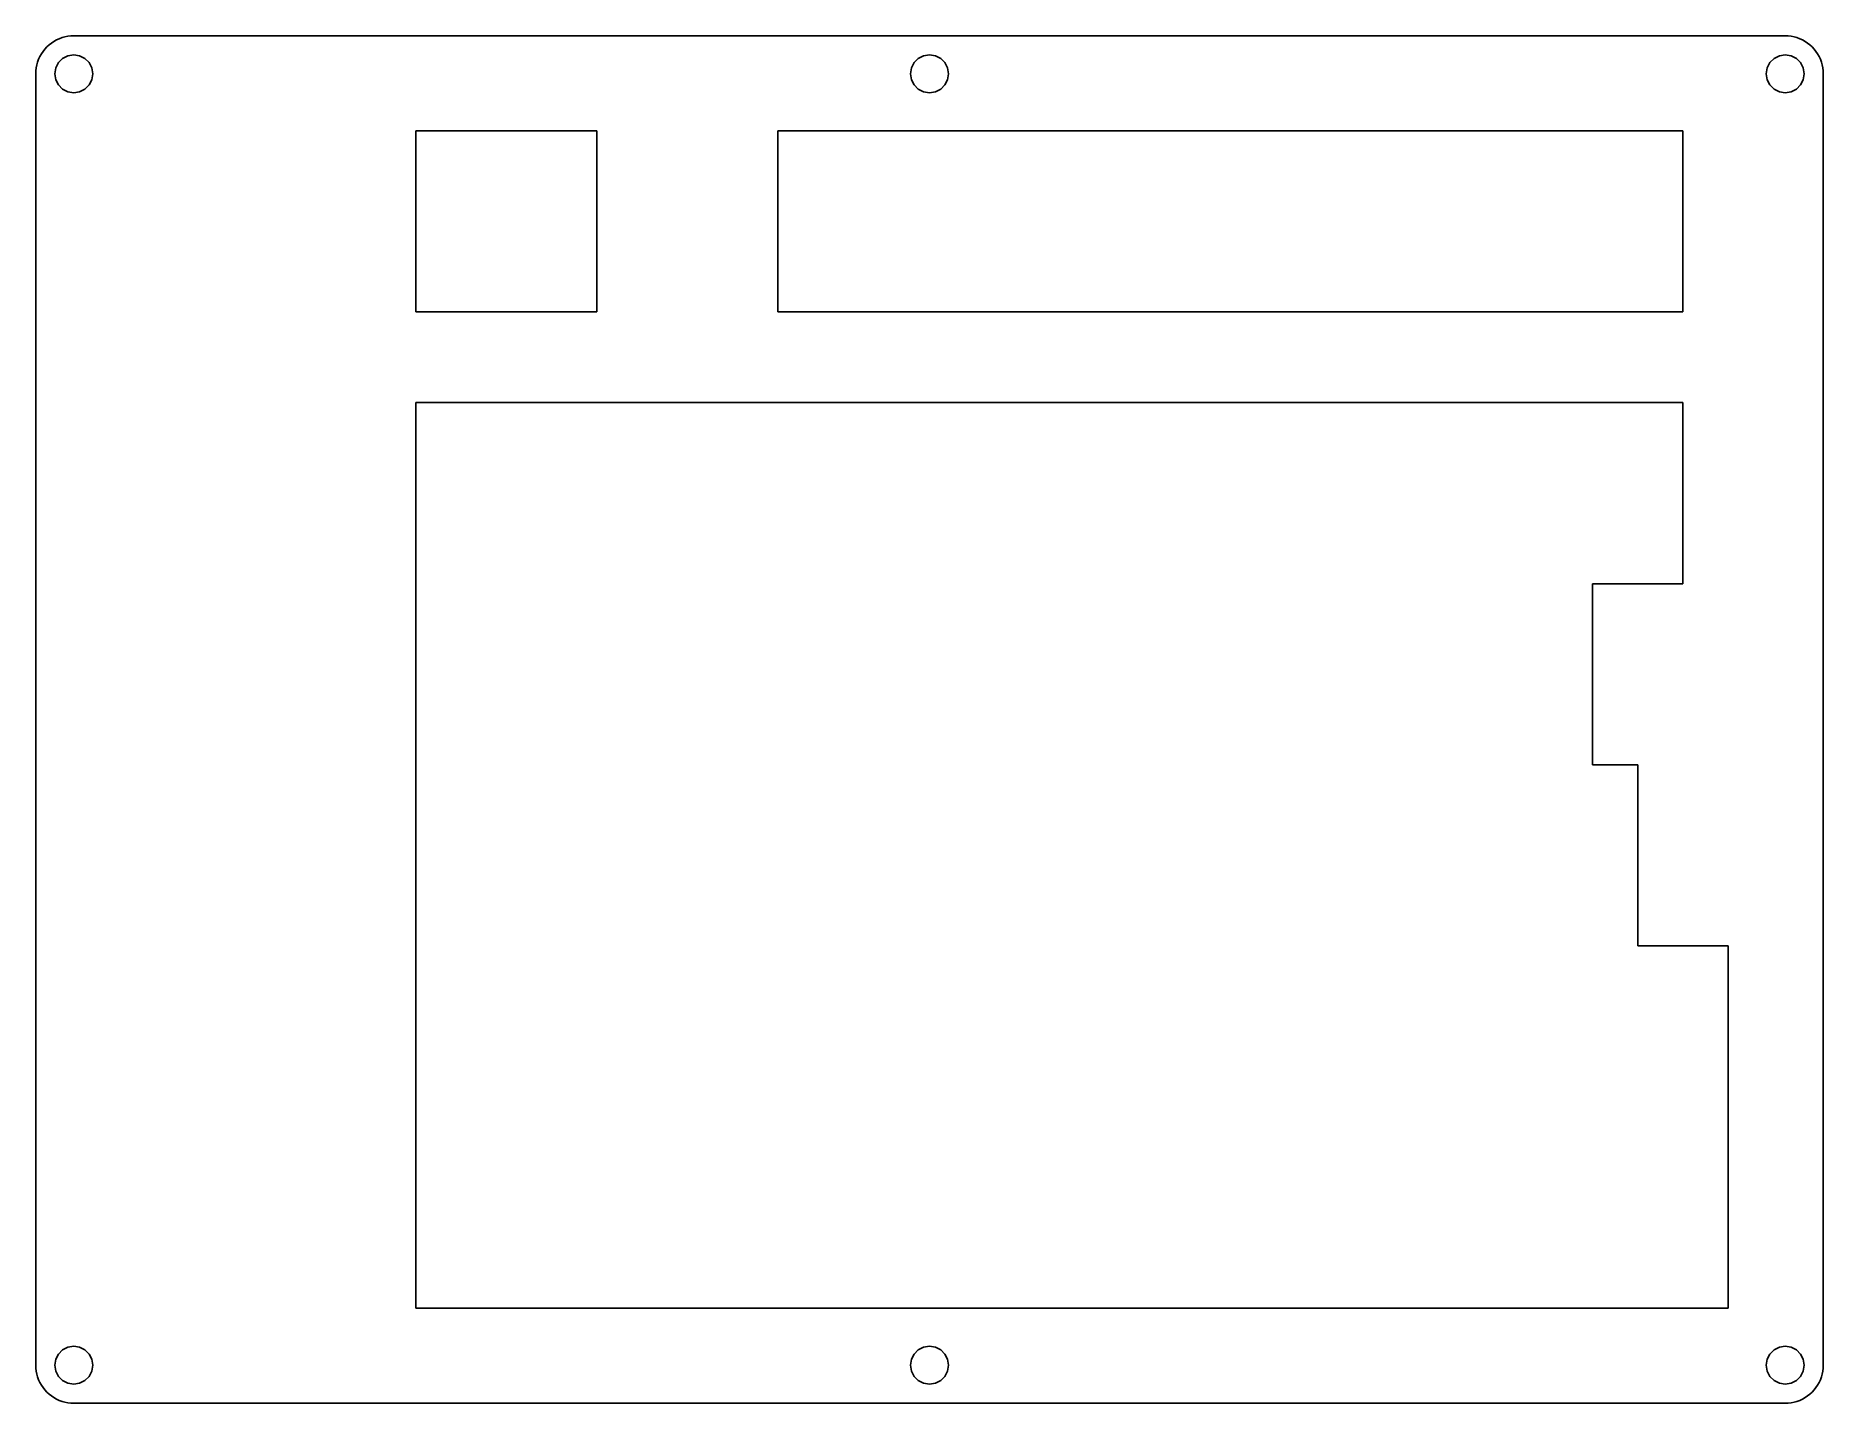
# Model space of a CAD drawing. Extents: x 0 to 188, y 0 to 144.
import ezdxf

# ---------------------------------------------------------------- set-up
doc = ezdxf.new("R2010")
doc.units = 0
doc.layers.get('0').update_dxf_attribs({"linetype": 'CONTINUOUS'})

msp = doc.modelspace()

# ---------------------------------------------------------------- linework, layer by layer
at = {"color": 0}
for p, q in [((1.05282, 142.788), (1.26642, 143.02)), ((1.26642, 143.02), (1.49793, 143.233)), ((1.49793, 143.233), (1.74322, 143.427)), ((1.74322, 143.427), (2.00504, 143.601)), ((2.00504, 143.601), (2.27928, 143.756)), ((2.27928, 143.756), (2.56453, 143.886)), ((2.56453, 143.886), (2.85805, 143.995)), ((2.85805, 143.995), (3.16122, 144.081)), ((3.16122, 144.081), (3.4699, 144.141)), ((3.4699, 144.141), (3.78135, 144.179)), ((3.78135, 144.179), (4.09554, 144.191)), ((4.09554, 144.191), (184.208, 144.191)), ((184.208, 144.191), (184.522, 144.179)), ((184.522, 144.179), (184.835, 144.141)), ((184.835, 144.141), (185.142, 144.081)), ((185.142, 144.081), (185.444, 143.995)), ((185.444, 143.995), (185.739, 143.886)), ((185.739, 143.886), (186.024, 143.756)), ((186.024, 143.756), (186.298, 143.601)), ((186.298, 143.601), (186.559, 143.427)), ((186.559, 143.427), (186.807, 143.233)), ((186.807, 143.233), (187.037, 143.02)), ((187.037, 143.02), (187.251, 142.788)), ((0.144694, 140.816), (0.205328, 141.125)), ((0.205328, 141.125), (0.290766, 141.428)), ((0.290766, 141.428), (0.39963, 141.721)), ((0.39963, 141.721), (0.530546, 142.007)), ((0.530546, 142.007), (0.684886, 142.281)), ((0.684886, 142.281), (0.858516, 142.543)), ((0.858516, 142.543), (1.05282, 142.788)), ((2.47633, 141.366), (2.19246, 140.809)), ((2.92006, 141.81), (2.47633, 141.366)), ((3.47679, 142.094), (2.92006, 141.81)), ((4.09554, 142.19), (3.47679, 142.094)), ((4.7129, 142.094), (4.09554, 142.19)), ((5.27099, 141.81), (4.7129, 142.094)), ((5.71334, 141.366), (5.27099, 141.81)), ((5.99722, 140.809), (5.71334, 141.366)), ((92.534, 141.366), (92.25, 140.809)), ((92.9763, 141.81), (92.534, 141.366)), ((93.533, 142.094), (92.9763, 141.81)), ((94.1518, 142.19), (93.533, 142.094)), ((94.7692, 142.094), (94.1518, 142.19)), ((95.3273, 141.81), (94.7692, 142.094)), ((95.7696, 141.366), (95.3273, 141.81)), ((96.0533, 140.809), (95.7696, 141.366)), ((182.59, 141.366), (182.306, 140.809)), ((183.032, 141.81), (182.59, 141.366)), ((183.59, 142.094), (183.032, 141.81)), ((184.208, 142.19), (183.59, 142.094)), ((184.827, 142.094), (184.208, 142.19)), ((185.385, 141.81), (184.827, 142.094)), ((185.827, 141.366), (185.385, 141.81)), ((186.111, 140.809), (185.827, 141.366)), ((187.251, 142.788), (187.445, 142.543)), ((187.445, 142.543), (187.62, 142.281)), ((187.62, 142.281), (187.773, 142.007)), ((187.773, 142.007), (187.905, 141.721)), ((187.905, 141.721), (188.013, 141.428)), ((188.013, 141.428), (188.098, 141.125)), ((188.098, 141.125), (188.16, 140.816)), ((0.095085, 140.191), (0.107487, 140.505)), ((0.095085, 4.36425), (0.095085, 140.191)), ((0.107487, 140.505), (0.144694, 140.816)), ((2.19246, 140.809), (2.09462, 140.191)), ((2.09462, 140.191), (2.19246, 139.573)), ((2.19246, 139.573), (2.47633, 139.015)), ((5.71334, 139.015), (5.99722, 139.573)), ((6.09505, 140.191), (5.99722, 140.809)), ((5.99722, 139.573), (6.09505, 140.191)), ((92.25, 140.809), (92.1523, 140.191)), ((92.1523, 140.191), (92.25, 139.573)), ((92.25, 139.573), (92.534, 139.015)), ((95.7696, 139.015), (96.0533, 139.573)), ((96.1513, 140.191), (96.0533, 140.809)), ((96.0533, 139.573), (96.1513, 140.191)), ((182.306, 140.809), (182.208, 140.191)), ((182.208, 140.191), (182.306, 139.573)), ((182.306, 139.573), (182.59, 139.015)), ((185.827, 139.015), (186.111, 139.573)), ((186.209, 140.191), (186.111, 140.809)), ((186.111, 139.573), (186.209, 140.191)), ((188.16, 140.816), (188.196, 140.505)), ((188.196, 140.505), (188.208, 140.191)), ((188.208, 140.191), (188.208, 4.36425)), ((2.47633, 139.015), (2.92006, 138.573)), ((2.92006, 138.573), (3.47679, 138.289)), ((3.47679, 138.289), (4.09554, 138.191)), ((4.09554, 138.191), (4.7129, 138.289)), ((4.7129, 138.289), (5.27099, 138.573)), ((5.27099, 138.573), (5.71334, 139.015)), ((92.534, 139.015), (92.9763, 138.573)), ((92.9763, 138.573), (93.533, 138.289)), ((93.533, 138.289), (94.1518, 138.191)), ((94.1518, 138.191), (94.7692, 138.289)), ((94.7692, 138.289), (95.3273, 138.573)), ((95.3273, 138.573), (95.7696, 139.015)), ((182.59, 139.015), (183.032, 138.573)), ((183.032, 138.573), (183.59, 138.289)), ((183.59, 138.289), (184.208, 138.191)), ((184.208, 138.191), (184.827, 138.289)), ((184.827, 138.289), (185.385, 138.573)), ((185.385, 138.573), (185.827, 139.015)), ((40.0939, 134.192), (59.1467, 134.192)), ((40.0939, 115.139), (40.0939, 134.192)), ((59.1467, 134.192), (59.1467, 115.139)), ((78.1939, 134.192), (173.447, 134.192)), ((78.1939, 115.139), (78.1939, 134.192)), ((173.447, 134.192), (173.447, 115.139)), ((59.1467, 115.139), (40.0939, 115.139)), ((173.447, 115.139), (78.1939, 115.139)), ((40.0939, 105.617), (40.0939, 10.3642)), ((173.447, 105.617), (40.0939, 105.617)), ((173.447, 86.5643), (173.447, 105.617)), ((163.922, 67.5171), (163.922, 86.5643)), ((163.922, 86.5643), (173.447, 86.5643)), ((168.683, 67.5171), (163.922, 67.5171)), ((168.683, 48.4671), (168.683, 67.5171)), ((178.208, 48.4671), (168.683, 48.4671)), ((178.208, 10.3642), (178.208, 48.4671)), ((40.0939, 10.3642), (178.208, 10.3642)), ((2.92006, 5.98343), (2.47633, 5.54108)), ((3.47679, 6.26731), (2.92006, 5.98343)), ((4.09554, 6.36517), (3.47679, 6.26731)), ((4.7129, 6.26731), (4.09554, 6.36517)), ((5.27099, 5.98343), (4.7129, 6.26731)), ((5.71334, 5.54108), (5.27099, 5.98343)), ((92.9763, 5.98343), (92.534, 5.54108)), ((93.533, 6.26731), (92.9763, 5.98343)), ((94.1518, 6.36517), (93.533, 6.26731)), ((94.7692, 6.26731), (94.1518, 6.36517)), ((95.3273, 5.98343), (94.7692, 6.26731)), ((95.7696, 5.54108), (95.3273, 5.98343)), ((183.032, 5.98343), (182.59, 5.54108)), ((183.59, 6.26731), (183.032, 5.98343)), ((184.208, 6.36517), (183.59, 6.26731)), ((184.827, 6.26731), (184.208, 6.36517)), ((185.385, 5.98343), (184.827, 6.26731)), ((185.827, 5.54108), (185.385, 5.98343)), ((0.107487, 4.05144), (0.095085, 4.36425)), ((0.144694, 3.74001), (0.107487, 4.05144)), ((2.19246, 4.98299), (2.09462, 4.36425)), ((2.09462, 4.36425), (2.19246, 3.74689)), ((2.47633, 5.54108), (2.19246, 4.98299)), ((5.99722, 4.98299), (5.71334, 5.54108)), ((6.09505, 4.36425), (5.99722, 4.98299)), ((5.99722, 3.74689), (6.09505, 4.36425)), ((92.25, 4.98299), (92.1523, 4.36425)), ((92.1523, 4.36425), (92.25, 3.74689)), ((92.534, 5.54108), (92.25, 4.98299)), ((96.0533, 4.98299), (95.7696, 5.54108)), ((96.1513, 4.36425), (96.0533, 4.98299)), ((96.0533, 3.74689), (96.1513, 4.36425)), ((182.306, 4.98299), (182.208, 4.36425)), ((182.208, 4.36425), (182.306, 3.74689)), ((182.59, 5.54108), (182.306, 4.98299)), ((186.111, 4.98299), (185.827, 5.54108)), ((186.209, 4.36425), (186.111, 4.98299)), ((186.111, 3.74689), (186.209, 4.36425)), ((188.196, 4.05144), (188.16, 3.74001)), ((188.208, 4.36425), (188.196, 4.05144)), ((0.205328, 3.43131), (0.144694, 3.74001)), ((0.290766, 3.12815), (0.205328, 3.43131)), ((0.39963, 2.83463), (0.290766, 3.12815)), ((0.530546, 2.54937), (0.39963, 2.83463)), ((0.684886, 2.27514), (0.530546, 2.54937)), ((0.858516, 2.01331), (0.684886, 2.27514)), ((1.05282, 1.76802), (0.858516, 2.01331)), ((2.19246, 3.74689), (2.47633, 3.19016)), ((2.47633, 3.19016), (2.92006, 2.74643)), ((2.92006, 2.74643), (3.47679, 2.46255)), ((3.47679, 2.46255), (4.09554, 2.36472)), ((4.09554, 2.36472), (4.7129, 2.46255)), ((4.7129, 2.46255), (5.27099, 2.74643)), ((5.27099, 2.74643), (5.71334, 3.19016)), ((5.71334, 3.19016), (5.99722, 3.74689)), ((92.25, 3.74689), (92.534, 3.19016)), ((92.534, 3.19016), (92.9763, 2.74643)), ((92.9763, 2.74643), (93.533, 2.46255)), ((93.533, 2.46255), (94.1518, 2.36472)), ((94.1518, 2.36472), (94.7692, 2.46255)), ((94.7692, 2.46255), (95.3273, 2.74643)), ((95.3273, 2.74643), (95.7696, 3.19016)), ((95.7696, 3.19016), (96.0533, 3.74689)), ((182.306, 3.74689), (182.59, 3.19016)), ((182.59, 3.19016), (183.032, 2.74643)), ((183.032, 2.74643), (183.59, 2.46255)), ((183.59, 2.46255), (184.208, 2.36472)), ((184.208, 2.36472), (184.827, 2.46255)), ((184.827, 2.46255), (185.385, 2.74643)), ((185.385, 2.74643), (185.827, 3.19016)), ((185.827, 3.19016), (186.111, 3.74689)), ((187.445, 2.01331), (187.251, 1.76802)), ((187.62, 2.27514), (187.445, 2.01331)), ((187.773, 2.54937), (187.62, 2.27514)), ((187.905, 2.83463), (187.773, 2.54937)), ((188.013, 3.12815), (187.905, 2.83463)), ((188.098, 3.43131), (188.013, 3.12815)), ((188.16, 3.74001), (188.098, 3.43131)), ((1.26642, 1.53651), (1.05282, 1.76802)), ((1.49793, 1.3243), (1.26642, 1.53651)), ((1.74322, 1.12861), (1.49793, 1.3243)), ((2.00504, 0.95498), (1.74322, 1.12861)), ((2.27928, 0.80064), (2.00504, 0.95498)), ((2.56453, 0.669727), (2.27928, 0.80064)), ((2.85805, 0.56086), (2.56453, 0.669727)), ((3.16122, 0.475424), (2.85805, 0.56086)), ((3.4699, 0.414789), (3.16122, 0.475424)), ((3.78135, 0.377582), (3.4699, 0.414789)), ((4.09554, 0.365181), (3.78135, 0.377582)), ((184.208, 0.365181), (4.09554, 0.365181)), ((184.522, 0.377582), (184.208, 0.365181)), ((184.835, 0.414789), (184.522, 0.377582)), ((185.142, 0.475424), (184.835, 0.414789)), ((185.444, 0.56086), (185.142, 0.475424)), ((185.739, 0.669727), (185.444, 0.56086)), ((186.024, 0.80064), (185.739, 0.669727)), ((186.298, 0.95498), (186.024, 0.80064)), ((186.559, 1.12861), (186.298, 0.95498)), ((186.807, 1.3243), (186.559, 1.12861)), ((187.037, 1.53651), (186.807, 1.3243)), ((187.251, 1.76802), (187.037, 1.53651))]:
    msp.add_line(p, q, dxfattribs=at)

doc.saveas('drawing.dxf')
